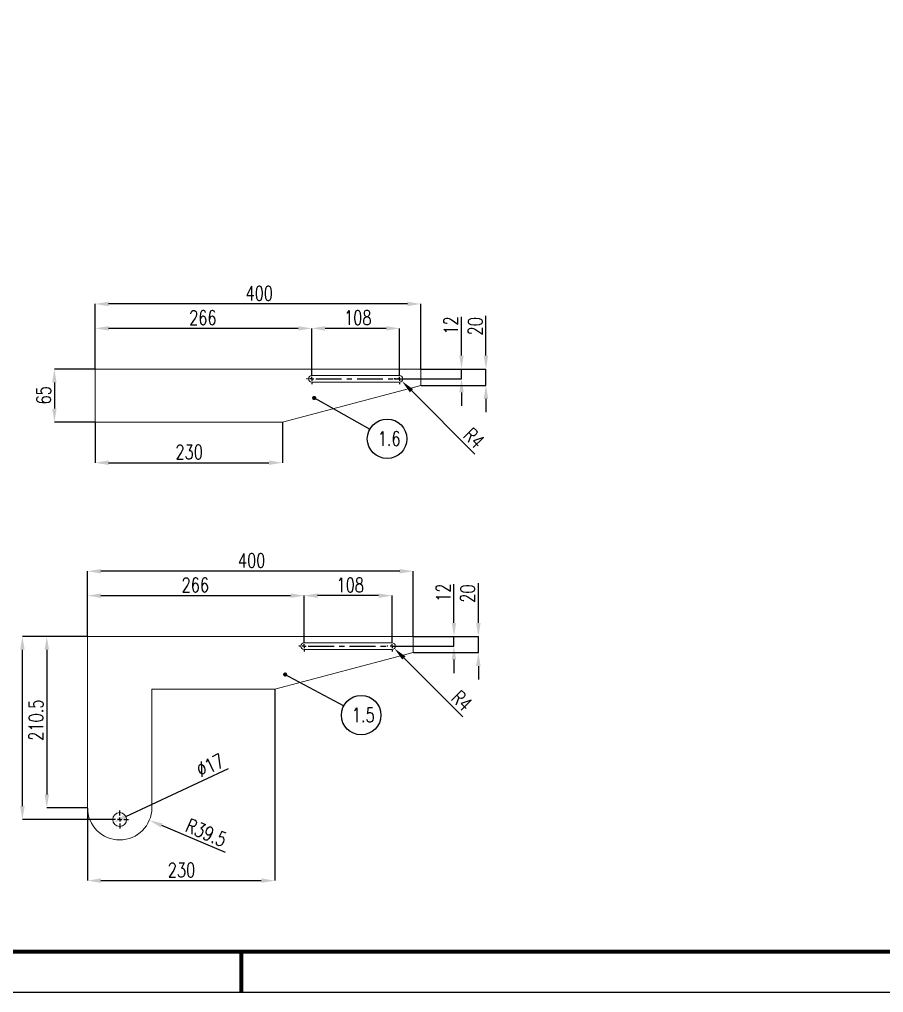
# Model space of a CAD drawing. Header units: millimetres. Extents: x 7096 to 7937, y 1301 to 1895.
# Drawn here: x 7512.1 to 7724.3, y 1300.7 to 1539.8 of the extents above; entities that cross this region are included whole.
import ezdxf

# ---------------------------------------------------------------- set-up
doc = ezdxf.new("R2010")
doc.units = ezdxf.units.MM
doc.linetypes.add('SLD-Mista-simples', pattern=[10.16, 6.35, -1.27, 1.27, -1.27])
doc.linetypes.add('SLD-Sólida', pattern=[0])
for name, color, linetype in [('CENTRO', 6, 'SLD-Mista-simples'), ('COTA', 1, 'SLD-Sólida'), ('FOLHA', 7, 'Continuous'), ('FORMATO', 90, 'SLD-Sólida')]:
    doc.layers.add(name, color=color, linetype=linetype)
doc.styles.add('SLDTEXTSTYLE3', font='SIMPLEX')

msp = doc.modelspace()

# ---------------------------------------------------------------- linework, layer by layer
at = {"linetype": 'SLD-Sólida', "lineweight": 18}
for p, q in [((7610.66, 1453.88), (7530.66, 1453.88)), ((7530.66, 1453.88), (7530.66, 1440.88)), ((7610.66, 1449.88), (7610.66, 1453.88)), ((7605.46, 1452.28), (7583.86, 1452.28)), ((7576.66, 1440.88), (7610.66, 1449.88)), ((7583.86, 1450.68), (7605.46, 1450.68)), ((7530.66, 1440.88), (7576.66, 1440.88)), ((7608.8, 1388.23), (7528.8, 1388.23)), ((7528.8, 1388.23), (7528.8, 1346.13)), ((7603.6, 1386.63), (7582, 1386.63)), ((7608.8, 1384.23), (7608.8, 1388.23)), ((7574.8, 1375.23), (7608.8, 1384.23)), ((7582, 1385.03), (7603.6, 1385.03)), ((7544.6, 1375.23), (7574.8, 1375.23)), ((7544.6, 1346.13), (7544.6, 1375.23))]:
    msp.add_line(p, q, dxfattribs=at)
msp.add_circle((7536.7, 1343.23), 1.7, dxfattribs=at)
for centre, radius, start, end in [((7583.86, 1451.48), 0.8, 90, 270), ((7605.46, 1451.48), 0.8, 270, 90), ((7582, 1385.83), 0.8, 90, 270), ((7603.6, 1385.83), 0.8, 270, 90), ((7536.7, 1346.13), 7.9, 180, 0)]:
    msp.add_arc(centre, radius, start, end, dxfattribs=at)
at = {"layer": 'CENTRO'}
for p, q in [((7582.86, 1451.48), (7582.56, 1451.48)), ((7583.86, 1451.48), (7583.36, 1451.48)), ((7583.86, 1452.48), (7583.86, 1452.78)), ((7583.86, 1451.48), (7583.86, 1451.98)), ((7583.86, 1451.48), (7583.86, 1450.98)), ((7583.86, 1451.48), (7584.36, 1451.48)), ((7584.86, 1451.48), (7585.16, 1451.48)), ((7584.86, 1451.48), (7604.46, 1451.48)), ((7604.46, 1451.48), (7604.16, 1451.48)), ((7605.46, 1451.48), (7604.96, 1451.48)), ((7605.46, 1452.48), (7605.46, 1452.78)), ((7605.46, 1451.48), (7605.46, 1451.98)), ((7605.46, 1451.48), (7605.46, 1450.98)), ((7605.46, 1451.48), (7605.96, 1451.48)), ((7606.46, 1451.48), (7606.76, 1451.48)), ((7583.86, 1450.48), (7583.86, 1450.18)), ((7605.46, 1450.48), (7605.46, 1450.18)), ((7582, 1386.83), (7582, 1387.13)), ((7582, 1385.83), (7582, 1386.33)), ((7603.6, 1386.83), (7603.6, 1387.13)), ((7603.6, 1385.83), (7603.6, 1386.33)), ((7581, 1385.83), (7580.7, 1385.83)), ((7582, 1385.83), (7581.5, 1385.83)), ((7582, 1385.83), (7582, 1385.33)), ((7582, 1385.83), (7582.5, 1385.83)), ((7582, 1384.83), (7582, 1384.53)), ((7583, 1385.83), (7602.71, 1385.83)), ((7602.6, 1385.83), (7602.3, 1385.83)), ((7603.6, 1385.83), (7603.1, 1385.83)), ((7603.6, 1385.83), (7603.6, 1385.33)), ((7603.6, 1385.83), (7604.1, 1385.83)), ((7603.6, 1384.83), (7603.6, 1384.53)), ((7604.6, 1385.83), (7604.9, 1385.83)), ((7535.7, 1343.23), (7534.5, 1343.23)), ((7536.7, 1343.23), (7536.2, 1343.23)), ((7536.7, 1344.23), (7536.7, 1345.43)), ((7536.7, 1343.23), (7536.7, 1343.73)), ((7536.7, 1343.23), (7536.7, 1342.73)), ((7536.7, 1343.23), (7537.2, 1343.23)), ((7537.7, 1343.23), (7538.9, 1343.23)), ((7536.7, 1342.23), (7536.7, 1341.03))]:
    msp.add_line(p, q, dxfattribs=at)
at = {"layer": 'COTA'}
for p, q in [((7530.66, 1453.94), (7530.66, 1469.88)), ((7607.36, 1469.88), (7533.96, 1469.88)), ((7610.66, 1453.94), (7610.66, 1469.88)), ((7620.66, 1457.18), (7620.66, 1466.73)), ((7626.66, 1457.18), (7626.66, 1466.95)), ((7530.66, 1453.94), (7530.66, 1463.88)), ((7580.56, 1463.88), (7533.96, 1463.88)), ((7583.86, 1452.34), (7583.86, 1463.88)), ((7583.86, 1452.84), (7583.86, 1463.88)), ((7602.16, 1463.88), (7587.16, 1463.88)), ((7605.46, 1452.34), (7605.46, 1463.88)), ((7530.6, 1453.88), (7520.66, 1453.88)), ((7610.72, 1453.88), (7626.66, 1453.88)), ((7610.72, 1453.88), (7620.66, 1453.88)), ((7620.66, 1451.48), (7620.66, 1453.88)), ((7626.66, 1449.88), (7626.66, 1453.88)), ((7604.22, 1451.48), (7620.66, 1451.48)), ((7520.66, 1450.57), (7520.66, 1444.18)), ((7623.94, 1432.99), (7608.36, 1448.58)), ((7610.72, 1449.88), (7626.66, 1449.88)), ((7620.66, 1448.17), (7620.66, 1444.87)), ((7626.66, 1446.57), (7626.66, 1443.27)), ((7530.6, 1440.88), (7520.66, 1440.88)), ((7530.66, 1440.81), (7530.66, 1430.88)), ((7576.66, 1440.81), (7576.66, 1430.88)), ((7533.96, 1430.88), (7573.36, 1430.88)), ((7528.8, 1388.29), (7528.8, 1404.23)), ((7605.49, 1404.23), (7532.1, 1404.23)), ((7608.8, 1388.29), (7608.8, 1404.23)), ((7618.8, 1391.53), (7618.8, 1401.08)), ((7624.8, 1391.53), (7624.8, 1401.3)), ((7528.8, 1388.29), (7528.8, 1398.23)), ((7532.1, 1398.23), (7578.69, 1398.23)), ((7582, 1387.19), (7582, 1398.23)), ((7582, 1386.69), (7582, 1398.23)), ((7600.29, 1398.23), (7585.3, 1398.23)), ((7603.6, 1386.69), (7603.6, 1398.23)), ((7528.73, 1388.23), (7512.8, 1388.23)), ((7528.73, 1388.23), (7518.8, 1388.23)), ((7608.86, 1388.23), (7624.8, 1388.23)), ((7608.86, 1388.23), (7618.8, 1388.23)), ((7618.8, 1385.83), (7618.8, 1388.23)), ((7624.8, 1384.23), (7624.8, 1388.23)), ((7512.8, 1346.53), (7512.8, 1384.93)), ((7518.8, 1384.93), (7518.8, 1349.43)), ((7603.66, 1385.83), (7618.8, 1385.83)), ((7608.86, 1384.23), (7624.8, 1384.23)), ((7620.96, 1368.46), (7606.5, 1382.93)), ((7618.8, 1382.53), (7618.8, 1379.23)), ((7624.8, 1380.93), (7624.8, 1377.63)), ((7574.8, 1375.17), (7574.8, 1328.23)), ((7563.31, 1355.72), (7538.15, 1343.91)), ((7528.73, 1346.13), (7518.8, 1346.13)), ((7528.8, 1346.07), (7528.8, 1328.23)), ((7534.43, 1343.23), (7512.8, 1343.23)), ((7562.71, 1335.18), (7547.02, 1341.78)), ((7532.1, 1328.23), (7571.49, 1328.23))]:
    msp.add_line(p, q, dxfattribs=at)
for points in [[(7533.96, 1470.43), (7533.96, 1469.33), (7530.66, 1469.88)], [(7607.36, 1470.43), (7607.36, 1469.33), (7610.66, 1469.88)], [(7533.96, 1464.43), (7533.96, 1463.33), (7530.66, 1463.88)], [(7580.56, 1464.43), (7580.56, 1463.33), (7583.86, 1463.88)], [(7587.16, 1464.43), (7587.16, 1463.33), (7583.86, 1463.88)], [(7602.16, 1464.43), (7602.16, 1463.33), (7605.46, 1463.88)], [(7620.11, 1457.18), (7621.21, 1457.18), (7620.66, 1453.88)], [(7626.11, 1457.18), (7627.21, 1457.18), (7626.66, 1453.88)], [(7520.11, 1450.57), (7521.21, 1450.57), (7520.66, 1453.88)], [(7608.75, 1448.96), (7607.97, 1448.19), (7606.02, 1450.91)], [(7620.11, 1448.17), (7621.21, 1448.17), (7620.66, 1451.48)], [(7626.11, 1446.57), (7627.21, 1446.57), (7626.66, 1449.88)], [(7520.11, 1444.18), (7521.21, 1444.18), (7520.66, 1440.88)], [(7533.96, 1431.43), (7533.96, 1430.33), (7530.66, 1430.88)], [(7573.36, 1431.43), (7573.36, 1430.33), (7576.66, 1430.88)], [(7532.1, 1404.78), (7532.1, 1403.68), (7528.8, 1404.23)], [(7605.49, 1404.78), (7605.49, 1403.68), (7608.8, 1404.23)], [(7532.1, 1398.78), (7532.1, 1397.68), (7528.8, 1398.23)], [(7578.69, 1398.78), (7578.69, 1397.68), (7582, 1398.23)], [(7585.3, 1398.78), (7585.3, 1397.68), (7582, 1398.23)], [(7600.29, 1398.78), (7600.29, 1397.68), (7603.6, 1398.23)], [(7618.25, 1391.53), (7619.35, 1391.53), (7618.8, 1388.23)], [(7624.25, 1391.53), (7625.35, 1391.53), (7624.8, 1388.23)], [(7512.25, 1384.93), (7513.35, 1384.93), (7512.8, 1388.23)], [(7518.25, 1384.93), (7519.35, 1384.93), (7518.8, 1388.23)], [(7606.89, 1383.32), (7606.11, 1382.54), (7604.16, 1385.26)], [(7618.25, 1382.53), (7619.35, 1382.53), (7618.8, 1385.83)], [(7624.25, 1380.93), (7625.35, 1380.93), (7624.8, 1384.23)], [(7518.25, 1349.43), (7519.35, 1349.43), (7518.8, 1346.13)], [(7512.25, 1346.53), (7513.35, 1346.53), (7512.8, 1343.23)], [(7537.91, 1344.41), (7538.38, 1343.41), (7535.16, 1342.51)], [(7547.23, 1342.29), (7546.81, 1341.28), (7543.98, 1343.07)], [(7532.1, 1328.78), (7532.1, 1327.68), (7528.8, 1328.23)], [(7571.49, 1328.78), (7571.49, 1327.68), (7574.8, 1328.23)]]:
    msp.add_solid(points, dxfattribs=at)
at = {"layer": 'FOLHA', "color": 9, "lineweight": 100}
for p, q in [((7926.56, 1310.75), (7120.56, 1310.75)), ((7566.56, 1310.75), (7566.56, 1300.75))]:
    msp.add_line(p, q, dxfattribs=at)
at = {"layer": 'FOLHA'}
msp.add_lwpolyline([(7095.56, 1894.75), (7936.56, 1894.75), (7936.56, 1300.75), (7095.56, 1300.75)], close=True, dxfattribs=at)
at = {"layer": 'FORMATO', "linetype": 'ByBlock', "lineweight": -2}
for p, q in [((7584.92, 1446.54), (7585.36, 1446.29)), ((7577.79, 1378.63), (7578.24, 1378.39))]:
    msp.add_line(p, q, dxfattribs=at)
at = {"layer": 'FORMATO'}
for p, q in [((7585.36, 1446.29), (7598.14, 1439.13)), ((7578.24, 1378.39), (7591.74, 1371.17))]:
    msp.add_line(p, q, dxfattribs=at)
at = {"layer": 'FORMATO', "linetype": 'ByBlock', "const_width": 0.508}
for points in [[(7584.69, 1446.66, 1), (7584.25, 1446.91, 1)], [(7577.56, 1378.75, 1), (7577.12, 1378.99, 1)]]:
    msp.add_lwpolyline(points, format="xyb", close=True, dxfattribs=at)
at = {"layer": 'FORMATO'}
for centre in [(7602.37, 1436.76), (7596.02, 1368.89)]:
    msp.add_circle(centre, 4.85, dxfattribs=at)

# ---------------------------------------------------------------- texts
at = {"layer": 'COTA', "style": 'SLDTEXTSTYLE3', "width": 0.75}
for s, p in [('400', (7567.6, 1470.75)), ('266', (7553.76, 1464.75)), ('108', (7591.81, 1464.75)), ('230', (7550.38, 1431.75)), ('400', (7565.73, 1405.11)), ('266', (7551.9, 1399.11)), ('108', (7589.95, 1399.11)), ('230', (7548.51, 1329.11))]:
    msp.add_text(s, height=3.5, dxfattribs=at).set_placement(p)
for s, rotation, p in [('12', 90, (7619.78, 1462.35)), ('20', 90, (7625.78, 1462.14)), ('65', 90, (7519.78, 1445.19)), ('R4', 315, (7620.85, 1437.32)), ('12', 90, (7617.92, 1396.71)), ('20', 90, (7623.92, 1396.49)), ('R4', 315, (7617.87, 1372.8)), ('210.5', 90, (7517.92, 1362.59)), ('∅17', 25.1349, (7556.6, 1353.54)), ('R39.5', 337.1692, (7552.56, 1340.4))]:
    msp.add_text(s, height=3.5, rotation=rotation, dxfattribs=at).set_placement(p)
at = {"layer": 'FORMATO', "style": 'SLDTEXTSTYLE3', "width": 0.75}
for s, p in [('1.6', (7600.07, 1435.05)), ('1.5', (7593.71, 1367.17))]:
    msp.add_text(s, height=3.5, dxfattribs=at).set_placement(p)

doc.saveas('drawing.dxf')
